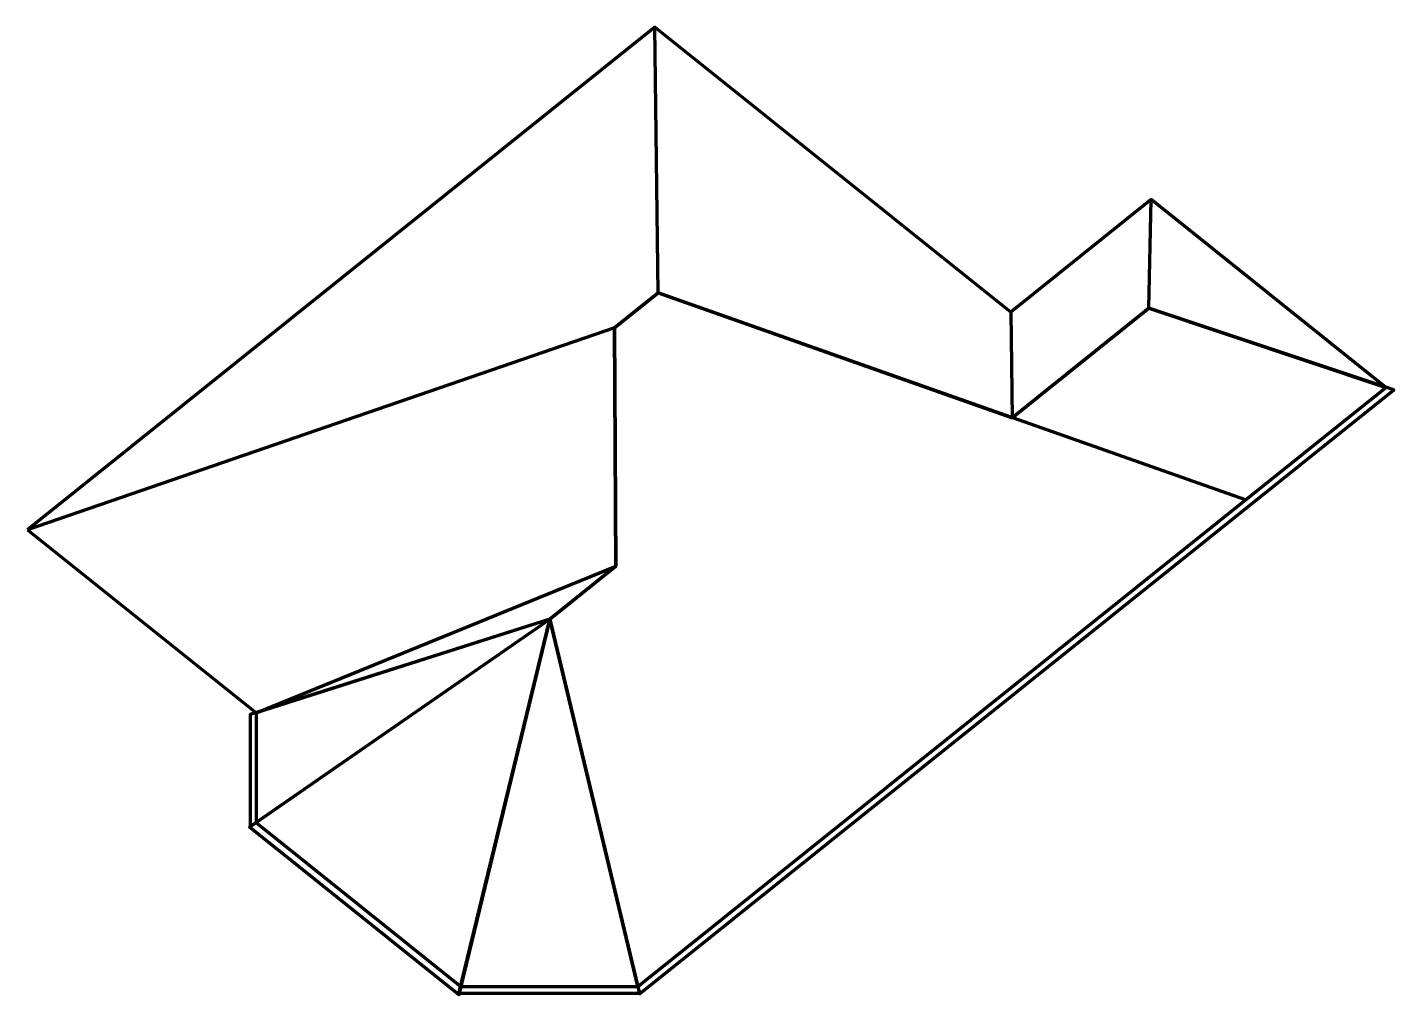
# Model space of a CAD drawing. Extents: x -86 to 109, y -10 to 128.
import ezdxf

# ---------------------------------------------------------------- set-up
doc = ezdxf.new("R2010")
doc.units = 0
doc.layers.add('s001-#def-active-grp', color=7, linetype='CONTINUOUS')
doc.layers.add('s100-new-custom-1', color=7, linetype='CONTINUOUS')

msp = doc.modelspace()

# ---------------------------------------------------------------- linework, layer by layer
at = {"layer": 's001-#def-active-grp', "color": 7, "linetype": 'CONTINUOUS', "lineweight": 211, "true_color": 0x000000}
for points in [[(-86.45, 56.48), (-53.78, 30.35), (-53.78, 14.65), (-24.54, -8.74), (0.76, -8.74), (107.64, 76.81), (74.12, 103.62), (54.04, 87.55), (3.18, 128.23), (-86.45, 56.48)], [(87.57, 60.74), (3.67, 90.3), (-2.56, 85.32), (-2.38, 51.27), (-11.8, 43.73), (1.02, -9.8), (108.75, 76.44), (73.78, 88.13), (54.23, 72.48), (3.67, 90.3)], [(-11.8, 43.73), (-54.61, 30.09), (-54.6, 14.08), (-11.8, 43.73), (-24.82, -9.92), (-54.72, 14), (-11.8, 43.73), (1.01, -9.77), (-24.79, -9.77), (-11.8, 43.73)]]:
    msp.add_lwpolyline(points, dxfattribs=at)
at = {"layer": 's100-new-custom-1', "color": 7, "linetype": 'CONTINUOUS', "lineweight": 211, "true_color": 0x000000}
for p, q in [((73.78, 88.13), (74.12, 103.62)), ((54.04, 87.55), (54.23, 72.48)), ((-11.8, 43.73), (-24.54, -8.74))]:
    msp.add_line(p, q, dxfattribs=at)
for points in [[(-2.56, 85.32), (3.67, 90.3), (3.18, 128.23)], [(3.67, 90.3), (54.23, 72.48), (73.78, 88.13), (107.64, 76.81)], [(0.76, -8.74), (-11.8, 43.73), (-2.38, 51.27), (-2.56, 85.32), (-86.45, 56.48)], [(-53.78, 14.65), (-11.8, 43.73), (-53.78, 30.35), (-2.38, 51.27)]]:
    msp.add_lwpolyline(points, dxfattribs=at)

doc.saveas('drawing.dxf')
